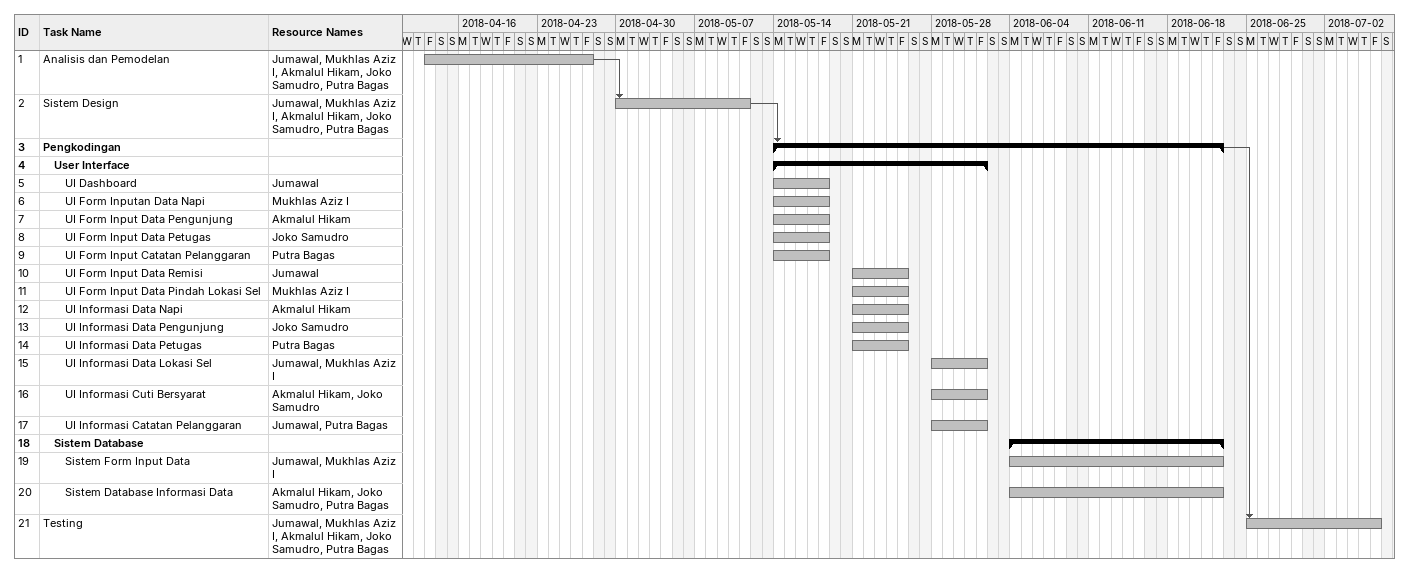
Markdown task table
| ID | Level | Task | Start | Finish | Predecessors | Resources |
|---|---|---|---|---|---|---|
| 1 | 1 | Analisis dan Pemodelan | 2018-04-13 | 2018-04-27 |  | Jumawal, Mukhlas Aziz I, Akmalul Hikam, Joko Samudro, Putra Bagas |
| 2 | 1 | Sistem Design | 2018-04-30 | 2018-05-11 | 1 | Jumawal, Mukhlas Aziz I, Akmalul Hikam, Joko Samudro, Putra Bagas |
| 3 | 1 | **Pengkodingan** | 2018-05-14 | 2018-06-22 | 2 |  |
| 4 | 2 | **User Interface** | 2018-05-14 | 2018-06-01 |  |  |
| 5 | 3 | UI Dashboard | 2018-05-14 | 2018-05-18 |  | Jumawal |
| 6 | 3 | UI Form Inputan Data Napi | 2018-05-14 | 2018-05-18 |  | Mukhlas Aziz I |
| 7 | 3 | UI Form Input Data Pengunjung | 2018-05-14 | 2018-05-18 |  | Akmalul Hikam |
| 8 | 3 | UI Form Input Data Petugas | 2018-05-14 | 2018-05-18 |  | Joko Samudro |
| 9 | 3 | UI Form Input Catatan Pelanggaran | 2018-05-14 | 2018-05-18 |  | Putra Bagas |
| 10 | 3 | UI Form Input Data Remisi | 2018-05-21 | 2018-05-25 |  | Jumawal |
| 11 | 3 | UI Form Input Data Pindah Lokasi Sel | 2018-05-21 | 2018-05-25 |  | Mukhlas Aziz I |
| 12 | 3 | UI Informasi Data Napi | 2018-05-21 | 2018-05-25 |  | Akmalul Hikam |
| 13 | 3 | UI Informasi Data Pengunjung | 2018-05-21 | 2018-05-25 |  | Joko Samudro |
| 14 | 3 | UI Informasi Data Petugas | 2018-05-21 | 2018-05-25 |  | Putra Bagas |
| 15 | 3 | UI Informasi Data Lokasi Sel | 2018-05-28 | 2018-06-01 |  | Jumawal, Mukhlas Aziz I |
| 16 | 3 | UI Informasi Cuti Bersyarat | 2018-05-28 | 2018-06-01 |  | Akmalul Hikam, Joko Samudro |
| 17 | 3 | UI Informasi Catatan Pelanggaran | 2018-05-28 | 2018-06-01 |  | Jumawal, Putra Bagas |
| 18 | 2 | **Sistem Database** | 2018-06-04 | 2018-06-22 |  |  |
| 19 | 3 | Sistem Form Input Data | 2018-06-04 | 2018-06-22 |  | Jumawal, Mukhlas Aziz I |
| 20 | 3 | Sistem Database Informasi Data | 2018-06-04 | 2018-06-22 |  | Akmalul Hikam, Joko Samudro, Putra Bagas |
| 21 | 1 | Testing | 2018-06-25 | 2018-07-06 | 3 | Jumawal, Mukhlas Aziz I, Akmalul Hikam, Joko Samudro, Putra Bagas |
